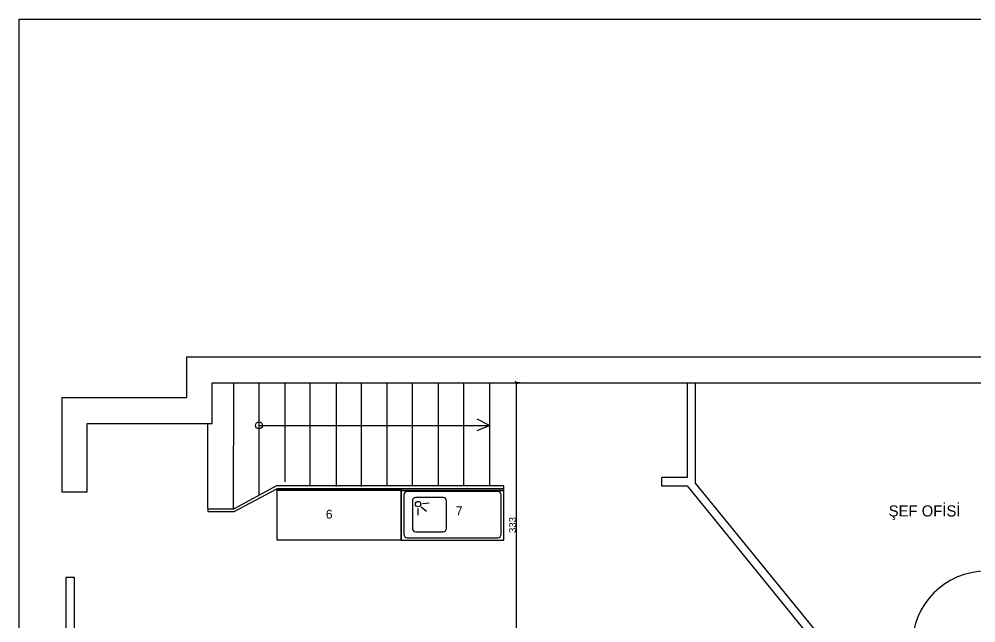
# Model space of a CAD drawing. Header units: millimetres. Extents: x 13502 to 23536, y 11874 to 14203.
# Drawn here: x 17356 to 18475, y 13382 to 14088 of the extents above; entities that cross this region are included whole.
import ezdxf

# ---------------------------------------------------------------- set-up
doc = ezdxf.new("R2010")
doc.units = ezdxf.units.MM
doc.layers.add('S2000-002 Çizgi', color=7, linetype='Continuous')
doc.styles.get("Standard").update_dxf_attribs({"font": 'arial.ttf'})
doc.styles.add('TAKSİM', font='GOTHIC.TTF', dxfattribs={"height": 20})
doc.dimstyles.new('OLCU50', dxfattribs={"dimtxt": 8, "dimasz": 3, "dimexe": 1.25, "dimexo": 0.625, "dimtad": 1, "dimdec": 0, "dimtxsty": 'Standard', "dimblk": 'OBLIQUE', "dimcen": 2.5, "dimclrd": 256, "dimclre": 251, "dimclrt": 25, "dimadec": 0, "dimazin": 0, "dimtfac": 1, "dimtdec": 0, "dimtmove": 0, "dimatfit": 3, "dimldrblk": 'OBLIQUE', "dimfxl": 1, "dimarcsym": 0})

# ---------------------------------------------------------------- blocks, each defined once
blk = doc.blocks.new('ertye')
at = {"color": 7}
for points in [[(5346.8, 6525.2), (5429.2, 6477.7), (5381.6, 6395.3)], [(5347.8, 6526.9), (5431.8, 6478.4), (5383.3, 6394.3)]]:
    blk.add_lwpolyline(points, dxfattribs=at)
blk.add_arc((5431.8, 6478.4), 97.1, 150, 240, dxfattribs=at)
blk = doc.blocks.new('A$C7E863A30')
at = {"layer": 'S2000-002 Çizgi'}
for p, q in [((19.5, 37.3), (19.5, 29.4)), ((23.4, 39), (29.5, 33.9)), ((24.7, 42.8), (32.5, 43.9))]:
    blk.add_line(p, q, dxfattribs=at)
for points in [[(0, 58), (120, 58), (120, 60), (0, 60)], [(0, 0), (120, 0), (120, 60), (0, 60)]]:
    blk.add_lwpolyline(points, close=True, dxfattribs=at)
for points in [[(7, 3), (113, 3, 0.414214), (117, 7), (117, 53, 0.414214), (113, 57), (7, 57, 0.414214), (3, 53), (3, 7, 0.414214)], [(17, 10), (49, 10, 0.414214), (53, 14), (53, 46, 0.414214), (49, 50), (17, 50, 0.414214), (13, 46), (13, 14, 0.414214)]]:
    blk.add_lwpolyline(points, format="xyb", close=True, dxfattribs=at)
blk.add_circle((19.7, 42.3), 3.19, dxfattribs=at)
blk = doc.blocks.new('_Oblique')
at = {"color": 0, "linetype": 'ByBlock', "lineweight": -2}
blk.add_line((-0.5, -0.5), (0.5, 0.5), dxfattribs=at)
blk = doc.blocks.new('*D60')
at = {"color": 251, "lineweight": -2, "transparency": 16777216}
for p, q in [((17941.7, 13663.2), (17936.4, 13663.2)), ((17941.7, 13330.1), (17936.4, 13330.1))]:
    blk.add_line(p, q, dxfattribs=at)
at = {"lineweight": -2, "transparency": 16777216}
blk.add_line((17937.6, 13330.1), (17937.6, 13663.2), dxfattribs=at)
at = {"layer": 'Defpoints', "color": 0, "transparency": 16777216}
for p in [(17937.6, 13663.2), (17942.3, 13663.2), (17942.3, 13330.1)]:
    blk.add_point(p, dxfattribs=at)
at = {"lineweight": -2, "transparency": 16777216, "xscale": 3, "yscale": 3, "zscale": 3}
for p, rotation in [((17937.6, 13663.2), 90), ((17937.6, 13330.1), 270)]:
    blk.add_blockref('_Oblique', p, dxfattribs=dict(at, rotation=rotation))
at = {"color": 25, "transparency": 16777216, "insert": (17932.9, 13496.7), "char_height": 8, "attachment_point": 5, "rotation": 90}
blk.add_mtext('333', dxfattribs=at)

msp = doc.modelspace()

# ---------------------------------------------------------------- linework, layer by layer
for p, q in [((17606.4, 13663.2), (17606.2, 13515.9)), ((17636.3, 13531.5), (17636.3, 13663.2)), ((17666.4, 13663.2), (17666.4, 13547.4)), ((17696.3, 13542.4), (17696.3, 13663.2)), ((17726.4, 13663.2), (17726.4, 13541.9)), ((17756.2, 13541.9), (17756.2, 13663.2)), ((17785.9, 13663.2), (17785.9, 13542.4)), ((17816, 13542.4), (17816, 13663.2)), ((17845.9, 13663.2), (17845.9, 13542.4)), ((17876, 13542.2), (17876, 13663.2)), ((17905.8, 13663.2), (17905.8, 13542.4)), ((17576.3, 13515.9), (17576.3, 13615.5)), ((17905.8, 13613.2), (17891.7, 13620.6)), ((17636.3, 13613.2), (17905.8, 13613.2)), ((17891.7, 13607.4), (17905.8, 13613.2)), ((17656.6, 13542.4), (17606.3, 13515.4)), ((17922.7, 13542.4), (17656.6, 13542.4)), ((17666.8, 13539), (17892.6, 13539)), ((17922.7, 13538.9), (17922.7, 13542.4)), ((17606.3, 13515.4), (17576.3, 13515.4)), ((17576.3, 13515.4), (17576.3, 13512.4)), ((17576.3, 13512.4), (17607.1, 13512.4))]:
    msp.add_line(p, q)
for points in [[(20115.5, 12013.3), (17355.5, 12013.3), (17355.5, 14088.3), (20115.5, 14088.3)], [(17405.4, 13645.4), (17405.4, 13535.4), (17435.3, 13535.4), (17435.3, 13615.5), (17581.4, 13615.5), (17581.4, 13663.2), (19342.8, 13663.2), (19342.8, 13362.1), (19362.9, 13362.1), (19362.9, 13693.1), (17551.3, 13693.1), (17551.3, 13645.4)], [(17802.7, 13479.4), (17802.7, 13538.9), (17657.1, 13538.9), (17657.1, 13479.4)], [(17802.7, 13536.9), (17657.1, 13536.9), (17657.1, 13538.9), (17802.7, 13538.9)], [(17410.3, 13212.1), (17420.4, 13212.1), (17420.4, 13435.3), (17410.3, 13435.3)]]:
    msp.add_lwpolyline(points, close=True)
for points in [[(18137.3, 13662.9), (18137.3, 13552.2), (18107.2, 13552.2), (18107.2, 13542.4), (18137.3, 13542.4), (18292.1, 13352), (18400.8, 13352), (18400.8, 13362), (18296.9, 13362), (18147.1, 13545.8), (18147.1, 13662.9), (18318.6, 13662.9)], [(17576.3, 13512.4), (17607.1, 13512.4), (17657.1, 13538.9), (17922.7, 13538.9)]]:
    msp.add_lwpolyline(points)
msp.add_circle((17636.3, 13613.2), 4.04)

# ---------------------------------------------------------------- block references
at = {"xscale": 0.8888888888888887, "yscale": 0.8888888888888887, "zscale": 0.8888888888888887, "rotation": 300.0001289726322}
msp.add_blockref('ertye', (11085.9, 14658.5), dxfattribs=at)
at = {"layer": 'S2000-002 Çizgi'}
msp.add_blockref('A$C7E863A30', (17802.7, 13478.9), dxfattribs=at)

# ---------------------------------------------------------------- texts
at = {"style": 'TAKSİM'}
for s, height, p in [('6', 10.4, (17714.5, 13504.2)), ('7', 10.4, (17866.6, 13508)), ('ŞEF OFİSİ', 13, (18373.1, 13506.7))]:
    msp.add_text(s, height=height, dxfattribs=at).set_placement(p)

# ---------------------------------------------------------------- dimensions: what is measured, and where the dimension line sits
dim = msp.add_linear_dim(base=(17937.6, 13663.2), p1=(17942.3, 13330.1), p2=(17942.3, 13663.2), angle=90, dimstyle='OLCU50')
dim.commit()
dim.dimension.update_dxf_attribs({"geometry": '*D60', "text_midpoint": (17932.9, 13496.7)})

doc.saveas('drawing.dxf')
